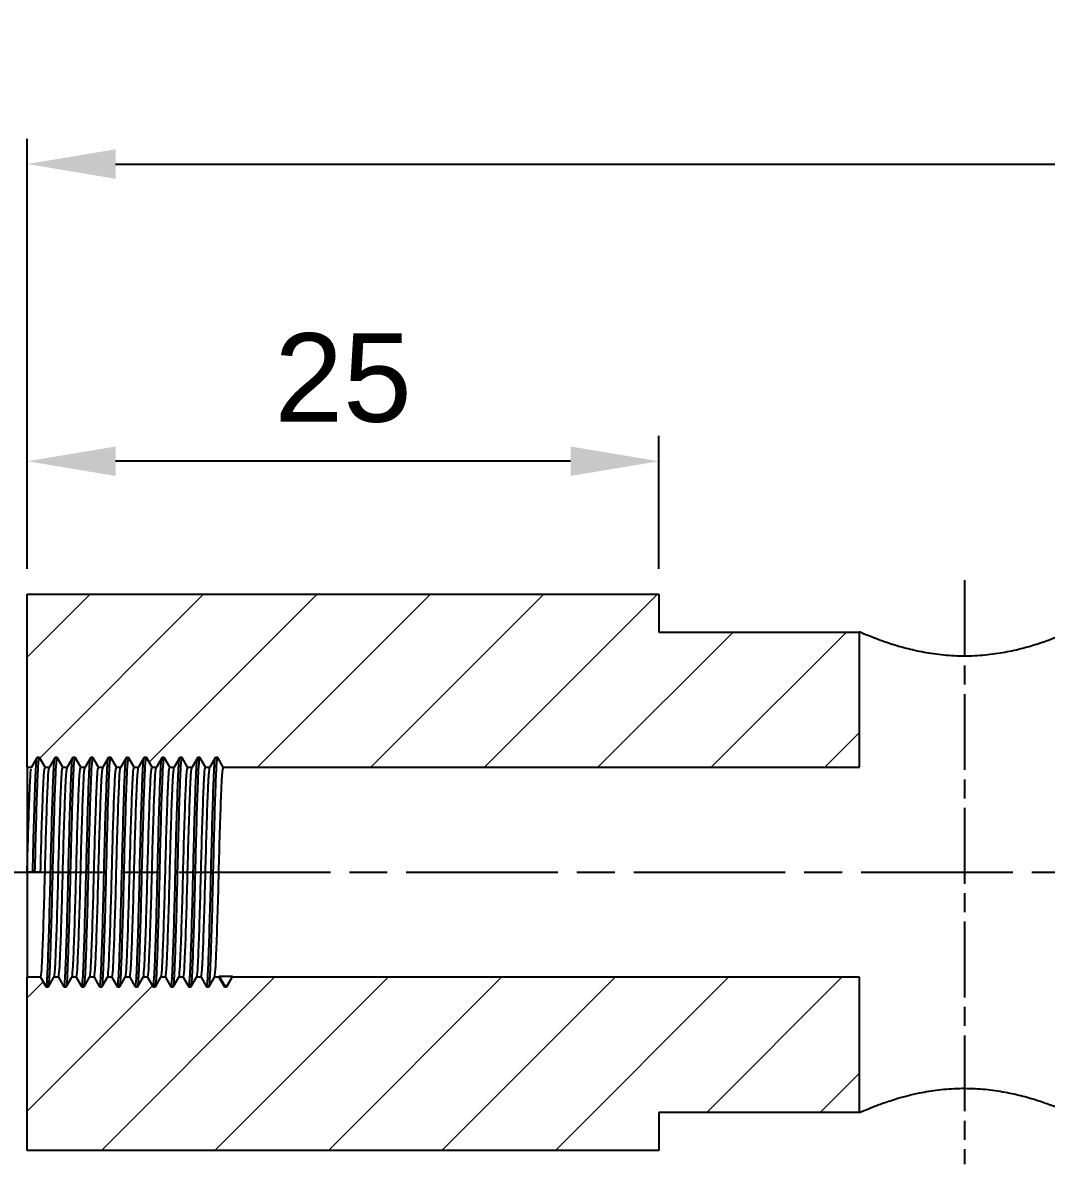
# Model space of a CAD drawing. Header units: millimetres. Extents: x 2729 to 3323, y 1345 to 1799.
# Drawn here: x 2974.95 to 3015.45, y 1648.87 to 1694.01 of the extents above; entities that cross this region are included whole.
import ezdxf

# ---------------------------------------------------------------- set-up
doc = ezdxf.new("R2010")
doc.units = ezdxf.units.MM
doc.header["$LTSCALE"] = 0.5
doc.linetypes.add('AM_ISO08W050', pattern=[18, 12, -1.5, 3, -1.5])
doc.linetypes.add('AM_ISO08W050x2', pattern=[9, 6, -0.75, 1.5, -0.75])
doc.layers.add('AM_5', color=3, linetype='Continuous', lineweight=25)
doc.layers.add('AM_7', color=4, linetype='AM_ISO08W050', lineweight=25)
doc.styles.get("Standard").update_dxf_attribs({"font": 'arial.ttf'})
doc.dimstyles.new('AM_ISO$0', dxfattribs={"dimtxt": 3.5, "dimasz": 3.5, "dimexe": 1, "dimexo": 1, "dimgap": 1.5, "dimtad": 1, "dimdsep": 46, "dimtxsty": 'Standard', "dimcen": 0, "dimclrd": 256, "dimclre": 256, "dimclrt": 2, "dimadec": 0, "dimazin": 2, "dimtp": 0.1, "dimtm": 0.1, "dimtfac": 0.71, "dimtdec": 3, "dimtmove": 0, "dimatfit": 3, "dimfxl": 1, "dimlwd": -1, "dimlwe": -1, "dimarcsym": 1})
pattern_1 = [(45, (2707.754, 1549.727), (-2.245064, 2.245064), [])]

# ---------------------------------------------------------------- blocks, each defined once
blk = doc.blocks.new('*D86')
at = {"layer": 'AM_5', "linetype": 'ByBlock', "transparency": 16777216}
for p, q in [((2975.128, 1672.417), (2975.128, 1689.426)), ((3109.128, 1669.417), (3109.128, 1689.426)), ((2978.628, 1688.426), (3105.628, 1688.426))]:
    blk.add_line(p, q, dxfattribs=at)
at = {"layer": 'AM_5', "transparency": 16777216}
for points in [[(2978.628, 1689.009), (2978.628, 1687.843), (2975.128, 1688.426)], [(3105.628, 1689.009), (3105.628, 1687.843), (3109.128, 1688.426)]]:
    blk.add_solid(points, dxfattribs=at)
at = {"layer": 'Defpoints', "color": 0, "transparency": 16777216}
for p in [(3109.128, 1688.426), (2975.128, 1671.417), (3109.128, 1668.417)]:
    blk.add_point(p, dxfattribs=at)
at = {"layer": 'AM_5', "color": 2, "transparency": 16777216, "insert": (3042.063, 1691.714), "char_height": 3.5, "attachment_point": 5}
blk.add_mtext('134', dxfattribs=at)
blk = doc.blocks.new('*D88')
at = {"layer": 'AM_5', "linetype": 'ByBlock', "transparency": 16777216}
for p, q in [((2975.128, 1672.417), (2975.128, 1677.672)), ((3000.128, 1672.417), (3000.128, 1677.672)), ((2996.628, 1676.672), (2978.628, 1676.672))]:
    blk.add_line(p, q, dxfattribs=at)
at = {"layer": 'AM_5', "transparency": 16777216}
for points in [[(2978.628, 1677.255), (2978.628, 1676.089), (2975.128, 1676.672)], [(2996.628, 1677.255), (2996.628, 1676.089), (3000.128, 1676.672)]]:
    blk.add_solid(points, dxfattribs=at)
at = {"layer": 'Defpoints', "color": 0, "transparency": 16777216}
for p in [(2975.128, 1676.672), (2975.128, 1671.417), (3000.128, 1671.417)]:
    blk.add_point(p, dxfattribs=at)
at = {"layer": 'AM_5', "color": 2, "transparency": 16777216, "insert": (2987.628, 1679.959), "char_height": 3.5, "attachment_point": 5}
blk.add_mtext('25', dxfattribs=at)
blk = doc.blocks.new('*D89')
at = {"layer": 'AM_5', "linetype": 'ByBlock', "transparency": 16777216}
for p, q in [((2974.128, 1671.417), (2962.128, 1671.417)), ((2963.128, 1667.917), (2963.128, 1652.917)), ((2974.128, 1649.417), (2962.128, 1649.417))]:
    blk.add_line(p, q, dxfattribs=at)
at = {"layer": 'AM_5', "transparency": 16777216}
for points in [[(2962.545, 1667.917), (2963.711, 1667.917), (2963.128, 1671.417)], [(2962.545, 1652.917), (2963.711, 1652.917), (2963.128, 1649.417)]]:
    blk.add_solid(points, dxfattribs=at)
at = {"layer": 'Defpoints', "color": 0, "transparency": 16777216}
for p in [(2975.128, 1671.417), (2963.128, 1649.417), (2975.128, 1649.417)]:
    blk.add_point(p, dxfattribs=at)
at = {"layer": 'AM_5', "color": 2, "transparency": 16777216, "insert": (2959.743, 1660.417), "char_height": 3.5, "attachment_point": 5, "rotation": 90}
blk.add_mtext('%%C22', dxfattribs=at)

msp = doc.modelspace()

# ---------------------------------------------------------------- hatches: boundary and pattern name
at = {"linetype": 'Continuous', "lineweight": 18}
h = msp.add_hatch(dxfattribs=at)
h.set_pattern_fill('ANSI31', style=0)
h.set_pattern_definition(pattern_1)
h.paths.add_polyline_path([(2978.435, 1664.949), (2978.656, 1664.567), (2978.832, 1664.567), (2979.053, 1664.949), (2979.141, 1664.949), (2979.361, 1664.567), (2979.538, 1664.567), (2979.758, 1664.949), (2979.846, 1664.949), (2980.067, 1664.567), (2980.243, 1664.567), (2980.464, 1664.949), (2980.552, 1664.949), (2980.772, 1664.567), (2980.949, 1664.567), (2981.169, 1664.949), (2981.257, 1664.949), (2981.478, 1664.567), (2981.654, 1664.567), (2981.875, 1664.949), (2981.963, 1664.949), (2982.183, 1664.567), (2982.36, 1664.567), (2982.58, 1664.949), (2982.669, 1664.949), (2982.889, 1664.567), (3008.068, 1664.567), (3008.068, 1669.917), (3000.128, 1669.917), (3000.128, 1671.417), (2975.128, 1671.417), (2975.128, 1664.567), (2975.304, 1664.567), (2975.525, 1664.949), (2975.613, 1664.949), (2975.833, 1664.567), (2976.01, 1664.567), (2976.23, 1664.949), (2976.319, 1664.949), (2976.539, 1664.567), (2976.715, 1664.567), (2976.936, 1664.949), (2977.024, 1664.949), (2977.245, 1664.567), (2977.421, 1664.567), (2977.641, 1664.949), (2977.73, 1664.949), (2977.95, 1664.567), (2978.127, 1664.567), (2978.347, 1664.949)], flags=0)
h = msp.add_hatch(dxfattribs=at)
h.set_pattern_fill('ANSI31', style=0)
h.set_pattern_definition(pattern_1)
h.paths.add_polyline_path([(2979.405, 1655.885), (2979.185, 1656.267), (2979.008, 1656.267), (2978.788, 1655.885), (2978.7, 1655.885), (2978.479, 1656.267), (2978.303, 1656.267), (2978.082, 1655.885), (2977.994, 1655.885), (2977.774, 1656.267), (2977.597, 1656.267), (2977.377, 1655.885), (2977.289, 1655.885), (2977.068, 1656.267), (2976.892, 1656.267), (2976.671, 1655.885), (2976.583, 1655.885), (2976.363, 1656.267), (2976.186, 1656.267), (2975.966, 1655.885), (2975.878, 1655.885), (2975.657, 1656.267), (2975.128, 1656.267), (2975.128, 1649.417), (3000.128, 1649.417), (3000.128, 1650.917), (3008.068, 1650.917), (3008.068, 1656.267), (2983.242, 1656.267), (2983.021, 1655.885), (2982.933, 1655.885), (2982.713, 1656.267), (2982.536, 1656.267), (2982.316, 1655.885), (2982.228, 1655.885), (2982.007, 1656.267), (2981.831, 1656.267), (2981.61, 1655.885), (2981.522, 1655.885), (2981.302, 1656.267), (2981.125, 1656.267), (2980.905, 1655.885), (2980.816, 1655.885), (2980.596, 1656.267), (2980.42, 1656.267), (2980.199, 1655.885), (2980.111, 1655.885), (2979.89, 1656.267), (2979.714, 1656.267), (2979.494, 1655.885)], flags=0)

# ---------------------------------------------------------------- linework, layer by layer
at = {"color": 7, "linetype": 'Continuous', "lineweight": 25}
for p, q in [((2975.128, 1664.567), (2975.128, 1671.417)), ((2975.128, 1671.417), (3000.128, 1671.417)), ((3000.128, 1671.417), (3000.128, 1669.917)), ((3000.128, 1669.917), (3008.068, 1669.917)), ((3008.068, 1664.567), (3008.068, 1669.917)), ((2975.525, 1664.949), (2975.304, 1664.567)), ((2975.613, 1664.949), (2975.525, 1664.949)), ((2975.833, 1664.567), (2975.613, 1664.949)), ((2976.23, 1664.949), (2976.01, 1664.567)), ((2976.319, 1664.949), (2976.23, 1664.949)), ((2976.539, 1664.567), (2976.319, 1664.949)), ((2976.936, 1664.949), (2976.715, 1664.567)), ((2977.024, 1664.949), (2976.936, 1664.949)), ((2977.245, 1664.567), (2977.024, 1664.949)), ((2977.641, 1664.949), (2977.421, 1664.567)), ((2977.73, 1664.949), (2977.641, 1664.949)), ((2977.95, 1664.567), (2977.73, 1664.949)), ((2978.347, 1664.949), (2978.127, 1664.567)), ((2978.435, 1664.949), (2978.347, 1664.949)), ((2978.656, 1664.567), (2978.435, 1664.949)), ((2979.053, 1664.949), (2978.832, 1664.567)), ((2979.141, 1664.949), (2979.053, 1664.949)), ((2979.361, 1664.567), (2979.141, 1664.949)), ((2979.758, 1664.949), (2979.538, 1664.567)), ((2979.846, 1664.949), (2979.758, 1664.949)), ((2980.067, 1664.567), (2979.846, 1664.949)), ((2980.464, 1664.949), (2980.243, 1664.567)), ((2980.552, 1664.949), (2980.464, 1664.949)), ((2980.772, 1664.567), (2980.552, 1664.949)), ((2981.169, 1664.949), (2980.949, 1664.567)), ((2981.257, 1664.949), (2981.169, 1664.949)), ((2981.478, 1664.567), (2981.257, 1664.949)), ((2981.875, 1664.949), (2981.654, 1664.567)), ((2981.963, 1664.949), (2981.875, 1664.949)), ((2982.183, 1664.567), (2981.963, 1664.949)), ((2982.58, 1664.949), (2982.36, 1664.567)), ((2982.669, 1664.949), (2982.58, 1664.949)), ((2982.889, 1664.567), (2982.669, 1664.949)), ((2975.128, 1664.567), (2975.128, 1660.417)), ((2975.128, 1664.567), (2975.304, 1664.567)), ((2975.299, 1664.551), (2975.304, 1664.567)), ((2975.833, 1664.567), (2976.01, 1664.567)), ((2976.539, 1664.567), (2976.715, 1664.567)), ((2977.245, 1664.567), (2977.421, 1664.567)), ((2977.95, 1664.567), (2978.127, 1664.567)), ((2978.656, 1664.567), (2978.832, 1664.567)), ((2979.361, 1664.567), (2979.538, 1664.567)), ((2980.067, 1664.567), (2980.243, 1664.567)), ((2980.772, 1664.567), (2980.949, 1664.567)), ((2981.478, 1664.567), (2981.654, 1664.567)), ((2982.183, 1664.567), (2982.36, 1664.567)), ((2982.889, 1664.567), (3008.068, 1664.567)), ((2975.128, 1660.417), (2975.128, 1656.267)), ((2975.657, 1660.417), (2975.128, 1660.417)), ((2975.657, 1656.267), (2975.128, 1656.267)), ((2975.128, 1649.417), (2975.128, 1656.267)), ((2975.657, 1656.267), (2975.878, 1655.885)), ((2975.966, 1655.885), (2976.186, 1656.267)), ((2976.363, 1656.267), (2976.186, 1656.267)), ((2976.363, 1656.267), (2976.583, 1655.885)), ((2976.671, 1655.885), (2976.892, 1656.267)), ((2977.068, 1656.267), (2976.892, 1656.267)), ((2977.068, 1656.267), (2977.289, 1655.885)), ((2977.377, 1655.885), (2977.597, 1656.267)), ((2977.774, 1656.267), (2977.597, 1656.267)), ((2977.774, 1656.267), (2977.994, 1655.885)), ((2978.082, 1655.885), (2978.303, 1656.267)), ((2978.479, 1656.267), (2978.303, 1656.267)), ((2978.479, 1656.267), (2978.7, 1655.885)), ((2978.788, 1655.885), (2979.008, 1656.267)), ((2979.185, 1656.267), (2979.008, 1656.267)), ((2979.185, 1656.267), (2979.405, 1655.885)), ((2979.494, 1655.885), (2979.714, 1656.267)), ((2979.89, 1656.267), (2979.714, 1656.267)), ((2979.89, 1656.267), (2980.111, 1655.885)), ((2980.199, 1655.885), (2980.42, 1656.267)), ((2980.596, 1656.267), (2980.42, 1656.267)), ((2980.596, 1656.267), (2980.816, 1655.885)), ((2980.905, 1655.885), (2981.125, 1656.267)), ((2981.302, 1656.267), (2981.125, 1656.267)), ((2981.302, 1656.267), (2981.522, 1655.885)), ((2981.61, 1655.885), (2981.831, 1656.267)), ((2982.007, 1656.267), (2981.831, 1656.267)), ((2982.007, 1656.267), (2982.228, 1655.885)), ((2982.316, 1655.885), (2982.536, 1656.267)), ((2982.713, 1656.267), (2982.536, 1656.267)), ((2982.713, 1656.267), (2982.933, 1655.885)), ((2982.729, 1656.305), (2983.258, 1656.305)), ((2982.949, 1655.927), (2982.729, 1656.305)), ((2983.021, 1655.885), (2983.242, 1656.267)), ((2983.258, 1656.305), (2983.037, 1655.927)), ((2983.242, 1656.267), (2983.247, 1656.28)), ((3008.068, 1656.267), (2983.242, 1656.267)), ((3008.068, 1650.917), (3008.068, 1656.267)), ((2975.878, 1655.885), (2975.966, 1655.885)), ((2976.583, 1655.885), (2976.671, 1655.885)), ((2977.289, 1655.885), (2977.377, 1655.885)), ((2977.994, 1655.885), (2978.082, 1655.885)), ((2978.7, 1655.885), (2978.788, 1655.885)), ((2979.405, 1655.885), (2979.494, 1655.885)), ((2980.111, 1655.885), (2980.199, 1655.885)), ((2980.816, 1655.885), (2980.905, 1655.885)), ((2981.522, 1655.885), (2981.61, 1655.885)), ((2982.228, 1655.885), (2982.316, 1655.885)), ((2982.933, 1655.885), (2983.021, 1655.885)), ((2983.037, 1655.927), (2982.949, 1655.927)), ((3008.068, 1650.917), (3000.128, 1650.917)), ((3000.128, 1650.917), (3000.128, 1649.417)), ((3000.128, 1649.417), (2975.128, 1649.417))]:
    msp.add_line(p, q, dxfattribs=at)
for points, knots in [([(3016.368, 1669.917), (3016.368, 1669.917), (3016.34, 1669.905), (3016.233, 1669.859), (3016.151, 1669.824), (3015.941, 1669.738), (3015.813, 1669.687), (3015.512, 1669.574), (3015.339, 1669.513), (3014.961, 1669.39), (3014.753, 1669.328), (3014.304, 1669.211), (3014.067, 1669.157), (3013.569, 1669.065), (3013.304, 1669.027), (3012.767, 1668.976), (3012.496, 1668.963), (3011.946, 1668.963), (3011.667, 1668.976), (3011.132, 1669.027), (3010.87, 1669.065), (3010.366, 1669.158), (3010.129, 1669.212), (3009.682, 1669.328), (3009.472, 1669.391), (3009.093, 1669.514), (3008.923, 1669.575), (3008.622, 1669.687), (3008.492, 1669.739), (3008.284, 1669.824), (3008.204, 1669.858), (3008.095, 1669.905), (3008.068, 1669.917), (3008.068, 1669.917)], [0, 0, 0, 0, 0.0625, 0.0625, 0.125, 0.125, 0.1875, 0.1875, 0.25, 0.25, 0.3125, 0.3125, 0.375, 0.375, 0.4375, 0.4375, 0.5, 0.5, 0.5625, 0.5625, 0.625, 0.625, 0.6875, 0.6875, 0.75, 0.75, 0.8125, 0.8125, 0.875, 0.875, 0.9375, 0.9375, 1, 1, 1, 1]), ([(2975.348, 1660.417), (2975.357, 1660.806), (2975.376, 1661.597), (2975.407, 1662.709), (2975.438, 1663.668), (2975.466, 1664.37), (2975.486, 1664.766), (2975.499, 1664.819), (2975.502, 1664.83)], [0, 0, 0, 0, 0.187355, 0.381327, 0.5753, 0.762654, 0.950009, 1, 1, 1, 1]), ([(2975.437, 1660.417), (2975.449, 1660.984), (2975.464, 1661.58), (2975.495, 1662.698), (2975.511, 1663.216), (2975.534, 1663.846), (2975.541, 1664.032), (2975.551, 1664.271), (2975.554, 1664.343), (2975.561, 1664.478), (2975.564, 1664.541), (2975.581, 1664.823), (2975.597, 1664.949), (2975.613, 1664.949)], [0, 0, 0, 0, 0.25, 0.25, 0.5, 0.5, 0.625, 0.625, 0.6875, 0.6875, 0.75, 0.75, 1, 1, 1, 1]), ([(2975.878, 1655.885), (2975.893, 1655.885), (2975.909, 1656.012), (2975.926, 1656.293), (2975.93, 1656.356), (2975.936, 1656.491), (2975.94, 1656.563), (2975.95, 1656.802), (2975.957, 1656.988), (2975.979, 1657.618), (2975.995, 1658.136), (2976.026, 1659.254), (2976.041, 1659.851), (2976.067, 1660.984), (2976.082, 1661.58), (2976.113, 1662.698), (2976.129, 1663.216), (2976.151, 1663.846), (2976.158, 1664.032), (2976.168, 1664.271), (2976.171, 1664.343), (2976.178, 1664.478), (2976.181, 1664.541), (2976.199, 1664.823), (2976.215, 1664.949), (2976.23, 1664.949)], [0, 0, 0, 0, 0.125, 0.125, 0.15625, 0.15625, 0.1875, 0.1875, 0.25, 0.25, 0.375, 0.375, 0.5, 0.5, 0.625, 0.625, 0.75, 0.75, 0.8125, 0.8125, 0.84375, 0.84375, 0.875, 0.875, 1, 1, 1, 1]), ([(2975.966, 1655.885), (2975.981, 1655.885), (2975.997, 1656.012), (2976.015, 1656.293), (2976.018, 1656.356), (2976.025, 1656.491), (2976.028, 1656.563), (2976.038, 1656.802), (2976.045, 1656.988), (2976.067, 1657.618), (2976.083, 1658.136), (2976.115, 1659.254), (2976.129, 1659.851), (2976.155, 1660.984), (2976.17, 1661.58), (2976.201, 1662.698), (2976.217, 1663.216), (2976.239, 1663.846), (2976.247, 1664.032), (2976.257, 1664.271), (2976.26, 1664.343), (2976.266, 1664.478), (2976.27, 1664.541), (2976.287, 1664.823), (2976.303, 1664.949), (2976.319, 1664.949)], [0, 0, 0, 0, 0.125, 0.125, 0.15625, 0.15625, 0.1875, 0.1875, 0.25, 0.25, 0.375, 0.375, 0.5, 0.5, 0.625, 0.625, 0.75, 0.75, 0.8125, 0.8125, 0.84375, 0.84375, 0.875, 0.875, 1, 1, 1, 1]), ([(2976.583, 1655.885), (2976.599, 1655.885), (2976.615, 1656.012), (2976.632, 1656.293), (2976.635, 1656.356), (2976.642, 1656.491), (2976.645, 1656.563), (2976.655, 1656.802), (2976.662, 1656.988), (2976.685, 1657.618), (2976.701, 1658.136), (2976.732, 1659.254), (2976.747, 1659.851), (2976.772, 1660.984), (2976.787, 1661.58), (2976.818, 1662.698), (2976.834, 1663.216), (2976.857, 1663.846), (2976.864, 1664.032), (2976.874, 1664.271), (2976.877, 1664.343), (2976.884, 1664.478), (2976.887, 1664.541), (2976.904, 1664.823), (2976.92, 1664.949), (2976.936, 1664.949)], [0, 0, 0, 0, 0.125, 0.125, 0.15625, 0.15625, 0.1875, 0.1875, 0.25, 0.25, 0.375, 0.375, 0.5, 0.5, 0.625, 0.625, 0.75, 0.75, 0.8125, 0.8125, 0.84375, 0.84375, 0.875, 0.875, 1, 1, 1, 1]), ([(2976.671, 1655.885), (2976.687, 1655.885), (2976.703, 1656.012), (2976.72, 1656.293), (2976.724, 1656.356), (2976.73, 1656.491), (2976.733, 1656.563), (2976.743, 1656.802), (2976.75, 1656.988), (2976.773, 1657.618), (2976.789, 1658.136), (2976.82, 1659.254), (2976.835, 1659.851), (2976.86, 1660.984), (2976.875, 1661.58), (2976.906, 1662.698), (2976.923, 1663.216), (2976.945, 1663.846), (2976.952, 1664.032), (2976.962, 1664.271), (2976.965, 1664.343), (2976.972, 1664.478), (2976.975, 1664.541), (2976.993, 1664.823), (2977.008, 1664.949), (2977.024, 1664.949)], [0, 0, 0, 0, 0.125, 0.125, 0.15625, 0.15625, 0.1875, 0.1875, 0.25, 0.25, 0.375, 0.375, 0.5, 0.5, 0.625, 0.625, 0.75, 0.75, 0.8125, 0.8125, 0.84375, 0.84375, 0.875, 0.875, 1, 1, 1, 1]), ([(2977.289, 1655.885), (2977.304, 1655.885), (2977.32, 1656.012), (2977.338, 1656.293), (2977.341, 1656.356), (2977.347, 1656.491), (2977.351, 1656.563), (2977.361, 1656.802), (2977.368, 1656.988), (2977.39, 1657.618), (2977.406, 1658.136), (2977.437, 1659.254), (2977.452, 1659.851), (2977.478, 1660.984), (2977.493, 1661.58), (2977.524, 1662.698), (2977.54, 1663.216), (2977.562, 1663.846), (2977.569, 1664.032), (2977.579, 1664.271), (2977.583, 1664.343), (2977.589, 1664.478), (2977.593, 1664.541), (2977.61, 1664.823), (2977.626, 1664.949), (2977.641, 1664.949)], [0, 0, 0, 0, 0.125, 0.125, 0.15625, 0.15625, 0.1875, 0.1875, 0.25, 0.25, 0.375, 0.375, 0.5, 0.5, 0.625, 0.625, 0.75, 0.75, 0.8125, 0.8125, 0.84375, 0.84375, 0.875, 0.875, 1, 1, 1, 1]), ([(2977.377, 1655.885), (2977.393, 1655.885), (2977.408, 1656.012), (2977.426, 1656.293), (2977.429, 1656.356), (2977.436, 1656.491), (2977.439, 1656.563), (2977.449, 1656.802), (2977.456, 1656.988), (2977.478, 1657.618), (2977.495, 1658.136), (2977.526, 1659.254), (2977.541, 1659.851), (2977.566, 1660.984), (2977.581, 1661.58), (2977.612, 1662.698), (2977.628, 1663.216), (2977.65, 1663.846), (2977.658, 1664.032), (2977.668, 1664.271), (2977.671, 1664.343), (2977.677, 1664.478), (2977.681, 1664.541), (2977.698, 1664.823), (2977.714, 1664.949), (2977.73, 1664.949)], [0, 0, 0, 0, 0.125, 0.125, 0.15625, 0.15625, 0.1875, 0.1875, 0.25, 0.25, 0.375, 0.375, 0.5, 0.5, 0.625, 0.625, 0.75, 0.75, 0.8125, 0.8125, 0.84375, 0.84375, 0.875, 0.875, 1, 1, 1, 1]), ([(2977.994, 1655.885), (2978.01, 1655.885), (2978.026, 1656.012), (2978.043, 1656.293), (2978.047, 1656.356), (2978.053, 1656.491), (2978.056, 1656.563), (2978.066, 1656.802), (2978.073, 1656.988), (2978.096, 1657.618), (2978.112, 1658.136), (2978.143, 1659.254), (2978.158, 1659.851), (2978.183, 1660.984), (2978.198, 1661.58), (2978.229, 1662.698), (2978.245, 1663.216), (2978.268, 1663.846), (2978.275, 1664.032), (2978.285, 1664.271), (2978.288, 1664.343), (2978.295, 1664.478), (2978.298, 1664.541), (2978.316, 1664.823), (2978.331, 1664.949), (2978.347, 1664.949)], [0, 0, 0, 0, 0.125, 0.125, 0.15625, 0.15625, 0.1875, 0.1875, 0.25, 0.25, 0.375, 0.375, 0.5, 0.5, 0.625, 0.625, 0.75, 0.75, 0.8125, 0.8125, 0.84375, 0.84375, 0.875, 0.875, 1, 1, 1, 1]), ([(2978.082, 1655.885), (2978.098, 1655.885), (2978.114, 1656.012), (2978.131, 1656.293), (2978.135, 1656.356), (2978.141, 1656.491), (2978.144, 1656.563), (2978.154, 1656.802), (2978.162, 1656.988), (2978.184, 1657.618), (2978.2, 1658.136), (2978.231, 1659.254), (2978.246, 1659.851), (2978.272, 1660.984), (2978.286, 1661.58), (2978.317, 1662.698), (2978.334, 1663.216), (2978.356, 1663.846), (2978.363, 1664.032), (2978.373, 1664.271), (2978.376, 1664.343), (2978.383, 1664.478), (2978.386, 1664.541), (2978.404, 1664.823), (2978.419, 1664.949), (2978.435, 1664.949)], [0, 0, 0, 0, 0.125, 0.125, 0.15625, 0.15625, 0.1875, 0.1875, 0.25, 0.25, 0.375, 0.375, 0.5, 0.5, 0.625, 0.625, 0.75, 0.75, 0.8125, 0.8125, 0.84375, 0.84375, 0.875, 0.875, 1, 1, 1, 1]), ([(2978.7, 1655.885), (2978.716, 1655.885), (2978.731, 1656.012), (2978.749, 1656.293), (2978.752, 1656.356), (2978.759, 1656.491), (2978.762, 1656.563), (2978.772, 1656.802), (2978.779, 1656.988), (2978.801, 1657.618), (2978.817, 1658.136), (2978.849, 1659.254), (2978.863, 1659.851), (2978.889, 1660.984), (2978.904, 1661.58), (2978.935, 1662.698), (2978.951, 1663.216), (2978.973, 1663.846), (2978.981, 1664.032), (2978.991, 1664.271), (2978.994, 1664.343), (2979, 1664.478), (2979.004, 1664.541), (2979.021, 1664.823), (2979.037, 1664.949), (2979.053, 1664.949)], [0, 0, 0, 0, 0.125, 0.125, 0.15625, 0.15625, 0.1875, 0.1875, 0.25, 0.25, 0.375, 0.375, 0.5, 0.5, 0.625, 0.625, 0.75, 0.75, 0.8125, 0.8125, 0.84375, 0.84375, 0.875, 0.875, 1, 1, 1, 1]), ([(2978.788, 1655.885), (2978.804, 1655.885), (2978.819, 1656.012), (2978.837, 1656.293), (2978.84, 1656.356), (2978.847, 1656.491), (2978.85, 1656.563), (2978.86, 1656.802), (2978.867, 1656.988), (2978.89, 1657.618), (2978.906, 1658.136), (2978.937, 1659.254), (2978.952, 1659.851), (2978.977, 1660.984), (2978.992, 1661.58), (2979.023, 1662.698), (2979.039, 1663.216), (2979.062, 1663.846), (2979.069, 1664.032), (2979.079, 1664.271), (2979.082, 1664.343), (2979.088, 1664.478), (2979.092, 1664.541), (2979.109, 1664.823), (2979.125, 1664.949), (2979.141, 1664.949)], [0, 0, 0, 0, 0.125, 0.125, 0.15625, 0.15625, 0.1875, 0.1875, 0.25, 0.25, 0.375, 0.375, 0.5, 0.5, 0.625, 0.625, 0.75, 0.75, 0.8125, 0.8125, 0.84375, 0.84375, 0.875, 0.875, 1, 1, 1, 1]), ([(2979.405, 1655.885), (2979.421, 1655.885), (2979.437, 1656.012), (2979.454, 1656.293), (2979.458, 1656.356), (2979.464, 1656.491), (2979.467, 1656.563), (2979.477, 1656.802), (2979.484, 1656.988), (2979.507, 1657.618), (2979.523, 1658.136), (2979.554, 1659.254), (2979.569, 1659.851), (2979.594, 1660.984), (2979.609, 1661.58), (2979.64, 1662.698), (2979.657, 1663.216), (2979.679, 1663.846), (2979.686, 1664.032), (2979.696, 1664.271), (2979.699, 1664.343), (2979.706, 1664.478), (2979.709, 1664.541), (2979.727, 1664.823), (2979.742, 1664.949), (2979.758, 1664.949)], [0, 0, 0, 0, 0.125, 0.125, 0.15625, 0.15625, 0.1875, 0.1875, 0.25, 0.25, 0.375, 0.375, 0.5, 0.5, 0.625, 0.625, 0.75, 0.75, 0.8125, 0.8125, 0.84375, 0.84375, 0.875, 0.875, 1, 1, 1, 1]), ([(2979.494, 1655.885), (2979.509, 1655.885), (2979.525, 1656.012), (2979.542, 1656.293), (2979.546, 1656.356), (2979.552, 1656.491), (2979.555, 1656.563), (2979.566, 1656.802), (2979.573, 1656.988), (2979.595, 1657.618), (2979.611, 1658.136), (2979.642, 1659.254), (2979.657, 1659.851), (2979.683, 1660.984), (2979.697, 1661.58), (2979.729, 1662.698), (2979.745, 1663.216), (2979.767, 1663.846), (2979.774, 1664.032), (2979.784, 1664.271), (2979.787, 1664.343), (2979.794, 1664.478), (2979.797, 1664.541), (2979.815, 1664.823), (2979.831, 1664.949), (2979.846, 1664.949)], [0, 0, 0, 0, 0.125, 0.125, 0.15625, 0.15625, 0.1875, 0.1875, 0.25, 0.25, 0.375, 0.375, 0.5, 0.5, 0.625, 0.625, 0.75, 0.75, 0.8125, 0.8125, 0.84375, 0.84375, 0.875, 0.875, 1, 1, 1, 1]), ([(2980.111, 1655.885), (2980.127, 1655.885), (2980.142, 1656.012), (2980.16, 1656.293), (2980.163, 1656.356), (2980.17, 1656.491), (2980.173, 1656.563), (2980.183, 1656.802), (2980.19, 1656.988), (2980.212, 1657.618), (2980.229, 1658.136), (2980.26, 1659.254), (2980.275, 1659.851), (2980.3, 1660.984), (2980.315, 1661.58), (2980.346, 1662.698), (2980.362, 1663.216), (2980.384, 1663.846), (2980.392, 1664.032), (2980.402, 1664.271), (2980.405, 1664.343), (2980.411, 1664.478), (2980.415, 1664.541), (2980.432, 1664.823), (2980.448, 1664.949), (2980.464, 1664.949)], [0, 0, 0, 0, 0.125, 0.125, 0.15625, 0.15625, 0.1875, 0.1875, 0.25, 0.25, 0.375, 0.375, 0.5, 0.5, 0.625, 0.625, 0.75, 0.75, 0.8125, 0.8125, 0.84375, 0.84375, 0.875, 0.875, 1, 1, 1, 1]), ([(2980.199, 1655.885), (2980.215, 1655.885), (2980.231, 1656.012), (2980.248, 1656.293), (2980.251, 1656.356), (2980.258, 1656.491), (2980.261, 1656.563), (2980.271, 1656.802), (2980.278, 1656.988), (2980.301, 1657.618), (2980.317, 1658.136), (2980.348, 1659.254), (2980.363, 1659.851), (2980.388, 1660.984), (2980.403, 1661.58), (2980.434, 1662.698), (2980.45, 1663.216), (2980.473, 1663.846), (2980.48, 1664.032), (2980.49, 1664.271), (2980.493, 1664.343), (2980.5, 1664.478), (2980.503, 1664.541), (2980.52, 1664.823), (2980.536, 1664.949), (2980.552, 1664.949)], [0, 0, 0, 0, 0.125, 0.125, 0.15625, 0.15625, 0.1875, 0.1875, 0.25, 0.25, 0.375, 0.375, 0.5, 0.5, 0.625, 0.625, 0.75, 0.75, 0.8125, 0.8125, 0.84375, 0.84375, 0.875, 0.875, 1, 1, 1, 1]), ([(2980.816, 1655.885), (2980.832, 1655.885), (2980.848, 1656.012), (2980.865, 1656.293), (2980.869, 1656.356), (2980.875, 1656.491), (2980.878, 1656.563), (2980.888, 1656.802), (2980.896, 1656.988), (2980.918, 1657.618), (2980.934, 1658.136), (2980.965, 1659.254), (2980.98, 1659.851), (2981.006, 1660.984), (2981.02, 1661.58), (2981.051, 1662.698), (2981.068, 1663.216), (2981.09, 1663.846), (2981.097, 1664.032), (2981.107, 1664.271), (2981.11, 1664.343), (2981.117, 1664.478), (2981.12, 1664.541), (2981.138, 1664.823), (2981.153, 1664.949), (2981.169, 1664.949)], [0, 0, 0, 0, 0.125, 0.125, 0.15625, 0.15625, 0.1875, 0.1875, 0.25, 0.25, 0.375, 0.375, 0.5, 0.5, 0.625, 0.625, 0.75, 0.75, 0.8125, 0.8125, 0.84375, 0.84375, 0.875, 0.875, 1, 1, 1, 1]), ([(2980.905, 1655.885), (2980.92, 1655.885), (2980.936, 1656.012), (2980.954, 1656.293), (2980.957, 1656.356), (2980.963, 1656.491), (2980.967, 1656.563), (2980.977, 1656.802), (2980.984, 1656.988), (2981.006, 1657.618), (2981.022, 1658.136), (2981.053, 1659.254), (2981.068, 1659.851), (2981.094, 1660.984), (2981.109, 1661.58), (2981.14, 1662.698), (2981.156, 1663.216), (2981.178, 1663.846), (2981.185, 1664.032), (2981.195, 1664.271), (2981.199, 1664.343), (2981.205, 1664.478), (2981.208, 1664.541), (2981.226, 1664.823), (2981.242, 1664.949), (2981.257, 1664.949)], [0, 0, 0, 0, 0.125, 0.125, 0.15625, 0.15625, 0.1875, 0.1875, 0.25, 0.25, 0.375, 0.375, 0.5, 0.5, 0.625, 0.625, 0.75, 0.75, 0.8125, 0.8125, 0.84375, 0.84375, 0.875, 0.875, 1, 1, 1, 1]), ([(2981.522, 1655.885), (2981.538, 1655.885), (2981.553, 1656.012), (2981.571, 1656.293), (2981.574, 1656.356), (2981.581, 1656.491), (2981.584, 1656.563), (2981.594, 1656.802), (2981.601, 1656.988), (2981.624, 1657.618), (2981.64, 1658.136), (2981.671, 1659.254), (2981.686, 1659.851), (2981.711, 1660.984), (2981.726, 1661.58), (2981.757, 1662.698), (2981.773, 1663.216), (2981.796, 1663.846), (2981.803, 1664.032), (2981.813, 1664.271), (2981.816, 1664.343), (2981.822, 1664.478), (2981.826, 1664.541), (2981.843, 1664.823), (2981.859, 1664.949), (2981.875, 1664.949)], [0, 0, 0, 0, 0.125, 0.125, 0.15625, 0.15625, 0.1875, 0.1875, 0.25, 0.25, 0.375, 0.375, 0.5, 0.5, 0.625, 0.625, 0.75, 0.75, 0.8125, 0.8125, 0.84375, 0.84375, 0.875, 0.875, 1, 1, 1, 1]), ([(2981.61, 1655.885), (2981.626, 1655.885), (2981.642, 1656.012), (2981.659, 1656.293), (2981.662, 1656.356), (2981.669, 1656.491), (2981.672, 1656.563), (2981.682, 1656.802), (2981.689, 1656.988), (2981.712, 1657.618), (2981.728, 1658.136), (2981.759, 1659.254), (2981.774, 1659.851), (2981.799, 1660.984), (2981.814, 1661.58), (2981.845, 1662.698), (2981.861, 1663.216), (2981.884, 1663.846), (2981.891, 1664.032), (2981.901, 1664.271), (2981.904, 1664.343), (2981.911, 1664.478), (2981.914, 1664.541), (2981.931, 1664.823), (2981.947, 1664.949), (2981.963, 1664.949)], [0, 0, 0, 0, 0.125, 0.125, 0.15625, 0.15625, 0.1875, 0.1875, 0.25, 0.25, 0.375, 0.375, 0.5, 0.5, 0.625, 0.625, 0.75, 0.75, 0.8125, 0.8125, 0.84375, 0.84375, 0.875, 0.875, 1, 1, 1, 1]), ([(2982.228, 1655.885), (2982.243, 1655.885), (2982.259, 1656.012), (2982.276, 1656.293), (2982.28, 1656.356), (2982.286, 1656.491), (2982.29, 1656.563), (2982.3, 1656.802), (2982.307, 1656.988), (2982.329, 1657.618), (2982.345, 1658.136), (2982.376, 1659.254), (2982.391, 1659.851), (2982.417, 1660.984), (2982.432, 1661.58), (2982.463, 1662.698), (2982.479, 1663.216), (2982.501, 1663.846), (2982.508, 1664.032), (2982.518, 1664.271), (2982.521, 1664.343), (2982.528, 1664.478), (2982.531, 1664.541), (2982.549, 1664.823), (2982.565, 1664.949), (2982.58, 1664.949)], [0, 0, 0, 0, 0.125, 0.125, 0.15625, 0.15625, 0.1875, 0.1875, 0.25, 0.25, 0.375, 0.375, 0.5, 0.5, 0.625, 0.625, 0.75, 0.75, 0.8125, 0.8125, 0.84375, 0.84375, 0.875, 0.875, 1, 1, 1, 1]), ([(2982.316, 1655.885), (2982.331, 1655.885), (2982.347, 1656.012), (2982.365, 1656.293), (2982.368, 1656.356), (2982.375, 1656.491), (2982.378, 1656.563), (2982.388, 1656.802), (2982.395, 1656.988), (2982.417, 1657.618), (2982.433, 1658.136), (2982.465, 1659.254), (2982.479, 1659.851), (2982.505, 1660.984), (2982.52, 1661.58), (2982.551, 1662.698), (2982.567, 1663.216), (2982.589, 1663.846), (2982.597, 1664.032), (2982.607, 1664.271), (2982.61, 1664.343), (2982.616, 1664.478), (2982.62, 1664.541), (2982.637, 1664.823), (2982.653, 1664.949), (2982.669, 1664.949)], [0, 0, 0, 0, 0.125, 0.125, 0.15625, 0.15625, 0.1875, 0.1875, 0.25, 0.25, 0.375, 0.375, 0.5, 0.5, 0.625, 0.625, 0.75, 0.75, 0.8125, 0.8125, 0.84375, 0.84375, 0.875, 0.875, 1, 1, 1, 1]), ([(2975.128, 1660.417), (2975.139, 1660.884), (2975.152, 1661.372), (2975.18, 1662.305), (2975.195, 1662.747), (2975.215, 1663.311), (2975.222, 1663.482), (2975.235, 1663.788), (2975.241, 1663.921), (2975.258, 1664.265), (2975.272, 1664.433), (2975.285, 1664.513)], [0, 0, 0, 0, 0.25, 0.25, 0.5, 0.5, 0.625, 0.625, 0.75, 0.75, 1, 1, 1, 1]), ([(2975.657, 1656.267), (2975.673, 1656.267), (2975.689, 1656.383), (2975.706, 1656.641), (2975.709, 1656.698), (2975.716, 1656.821), (2975.719, 1656.888), (2975.729, 1657.107), (2975.736, 1657.277), (2975.759, 1657.854), (2975.775, 1658.328), (2975.806, 1659.352), (2975.821, 1659.898), (2975.846, 1660.936), (2975.861, 1661.482), (2975.892, 1662.506), (2975.908, 1662.98), (2975.931, 1663.557), (2975.938, 1663.727), (2975.948, 1663.946), (2975.951, 1664.013), (2975.958, 1664.136), (2975.961, 1664.193), (2975.978, 1664.451), (2975.994, 1664.567), (2976.01, 1664.567)], [0, 0, 0, 0, 0.125, 0.125, 0.15625, 0.15625, 0.1875, 0.1875, 0.25, 0.25, 0.375, 0.375, 0.5, 0.5, 0.625, 0.625, 0.75, 0.75, 0.8125, 0.8125, 0.84375, 0.84375, 0.875, 0.875, 1, 1, 1, 1]), ([(2975.657, 1660.417), (2975.67, 1660.936), (2975.685, 1661.482), (2975.716, 1662.506), (2975.732, 1662.98), (2975.754, 1663.557), (2975.761, 1663.727), (2975.771, 1663.946), (2975.775, 1664.013), (2975.781, 1664.136), (2975.785, 1664.193), (2975.802, 1664.451), (2975.818, 1664.567), (2975.833, 1664.567)], [0, 0, 0, 0, 0.25, 0.25, 0.5, 0.5, 0.625, 0.625, 0.6875, 0.6875, 0.75, 0.75, 1, 1, 1, 1]), ([(2976.186, 1656.267), (2976.202, 1656.267), (2976.218, 1656.383), (2976.235, 1656.641), (2976.239, 1656.698), (2976.245, 1656.821), (2976.248, 1656.888), (2976.258, 1657.107), (2976.265, 1657.277), (2976.288, 1657.854), (2976.304, 1658.328), (2976.335, 1659.352), (2976.35, 1659.898), (2976.375, 1660.936), (2976.39, 1661.482), (2976.421, 1662.506), (2976.437, 1662.98), (2976.46, 1663.557), (2976.467, 1663.727), (2976.477, 1663.946), (2976.48, 1664.013), (2976.487, 1664.136), (2976.49, 1664.193), (2976.508, 1664.451), (2976.523, 1664.567), (2976.539, 1664.567)], [0, 0, 0, 0, 0.125, 0.125, 0.15625, 0.15625, 0.1875, 0.1875, 0.25, 0.25, 0.375, 0.375, 0.5, 0.5, 0.625, 0.625, 0.75, 0.75, 0.8125, 0.8125, 0.84375, 0.84375, 0.875, 0.875, 1, 1, 1, 1]), ([(2976.363, 1656.267), (2976.378, 1656.267), (2976.394, 1656.383), (2976.412, 1656.641), (2976.415, 1656.698), (2976.421, 1656.821), (2976.425, 1656.888), (2976.435, 1657.107), (2976.442, 1657.277), (2976.464, 1657.854), (2976.48, 1658.328), (2976.511, 1659.352), (2976.526, 1659.898), (2976.552, 1660.936), (2976.567, 1661.482), (2976.598, 1662.506), (2976.614, 1662.98), (2976.636, 1663.557), (2976.643, 1663.727), (2976.653, 1663.946), (2976.657, 1664.013), (2976.663, 1664.136), (2976.666, 1664.193), (2976.684, 1664.451), (2976.7, 1664.567), (2976.715, 1664.567)], [0, 0, 0, 0, 0.125, 0.125, 0.15625, 0.15625, 0.1875, 0.1875, 0.25, 0.25, 0.375, 0.375, 0.5, 0.5, 0.625, 0.625, 0.75, 0.75, 0.8125, 0.8125, 0.84375, 0.84375, 0.875, 0.875, 1, 1, 1, 1]), ([(2976.892, 1656.267), (2976.908, 1656.267), (2976.923, 1656.383), (2976.941, 1656.641), (2976.944, 1656.698), (2976.951, 1656.821), (2976.954, 1656.888), (2976.964, 1657.107), (2976.971, 1657.277), (2976.993, 1657.854), (2977.01, 1658.328), (2977.041, 1659.352), (2977.055, 1659.898), (2977.081, 1660.936), (2977.096, 1661.482), (2977.127, 1662.506), (2977.143, 1662.98), (2977.165, 1663.557), (2977.173, 1663.727), (2977.183, 1663.946), (2977.186, 1664.013), (2977.192, 1664.136), (2977.196, 1664.193), (2977.213, 1664.451), (2977.229, 1664.567), (2977.245, 1664.567)], [0, 0, 0, 0, 0.125, 0.125, 0.15625, 0.15625, 0.1875, 0.1875, 0.25, 0.25, 0.375, 0.375, 0.5, 0.5, 0.625, 0.625, 0.75, 0.75, 0.8125, 0.8125, 0.84375, 0.84375, 0.875, 0.875, 1, 1, 1, 1]), ([(2977.068, 1656.267), (2977.084, 1656.267), (2977.1, 1656.383), (2977.117, 1656.641), (2977.12, 1656.698), (2977.127, 1656.821), (2977.13, 1656.888), (2977.14, 1657.107), (2977.147, 1657.277), (2977.17, 1657.854), (2977.186, 1658.328), (2977.217, 1659.352), (2977.232, 1659.898), (2977.257, 1660.936), (2977.272, 1661.482), (2977.303, 1662.506), (2977.319, 1662.98), (2977.342, 1663.557), (2977.349, 1663.727), (2977.359, 1663.946), (2977.362, 1664.013), (2977.369, 1664.136), (2977.372, 1664.193), (2977.389, 1664.451), (2977.405, 1664.567), (2977.421, 1664.567)], [0, 0, 0, 0, 0.125, 0.125, 0.15625, 0.15625, 0.1875, 0.1875, 0.25, 0.25, 0.375, 0.375, 0.5, 0.5, 0.625, 0.625, 0.75, 0.75, 0.8125, 0.8125, 0.84375, 0.84375, 0.875, 0.875, 1, 1, 1, 1]), ([(2977.597, 1656.267), (2977.613, 1656.267), (2977.629, 1656.383), (2977.646, 1656.641), (2977.65, 1656.698), (2977.656, 1656.821), (2977.659, 1656.888), (2977.669, 1657.107), (2977.677, 1657.277), (2977.699, 1657.854), (2977.715, 1658.328), (2977.746, 1659.352), (2977.761, 1659.898), (2977.786, 1660.936), (2977.801, 1661.482), (2977.832, 1662.506), (2977.849, 1662.98), (2977.871, 1663.557), (2977.878, 1663.727), (2977.888, 1663.946), (2977.891, 1664.013), (2977.898, 1664.136), (2977.901, 1664.193), (2977.919, 1664.451), (2977.934, 1664.567), (2977.95, 1664.567)], [0, 0, 0, 0, 0.125, 0.125, 0.15625, 0.15625, 0.1875, 0.1875, 0.25, 0.25, 0.375, 0.375, 0.5, 0.5, 0.625, 0.625, 0.75, 0.75, 0.8125, 0.8125, 0.84375, 0.84375, 0.875, 0.875, 1, 1, 1, 1]), ([(2977.774, 1656.267), (2977.789, 1656.267), (2977.805, 1656.383), (2977.823, 1656.641), (2977.826, 1656.698), (2977.833, 1656.821), (2977.836, 1656.888), (2977.846, 1657.107), (2977.853, 1657.277), (2977.875, 1657.854), (2977.891, 1658.328), (2977.923, 1659.352), (2977.937, 1659.898), (2977.963, 1660.936), (2977.978, 1661.482), (2978.009, 1662.506), (2978.025, 1662.98), (2978.047, 1663.557), (2978.054, 1663.727), (2978.065, 1663.946), (2978.068, 1664.013), (2978.074, 1664.136), (2978.078, 1664.193), (2978.095, 1664.451), (2978.111, 1664.567), (2978.127, 1664.567)], [0, 0, 0, 0, 0.125, 0.125, 0.15625, 0.15625, 0.1875, 0.1875, 0.25, 0.25, 0.375, 0.375, 0.5, 0.5, 0.625, 0.625, 0.75, 0.75, 0.8125, 0.8125, 0.84375, 0.84375, 0.875, 0.875, 1, 1, 1, 1]), ([(2978.303, 1656.267), (2978.319, 1656.267), (2978.334, 1656.383), (2978.352, 1656.641), (2978.355, 1656.698), (2978.362, 1656.821), (2978.365, 1656.888), (2978.375, 1657.107), (2978.382, 1657.277), (2978.404, 1657.854), (2978.421, 1658.328), (2978.452, 1659.352), (2978.467, 1659.898), (2978.492, 1660.936), (2978.507, 1661.482), (2978.538, 1662.506), (2978.554, 1662.98), (2978.576, 1663.557), (2978.584, 1663.727), (2978.594, 1663.946), (2978.597, 1664.013), (2978.603, 1664.136), (2978.607, 1664.193), (2978.624, 1664.451), (2978.64, 1664.567), (2978.656, 1664.567)], [0, 0, 0, 0, 0.125, 0.125, 0.15625, 0.15625, 0.1875, 0.1875, 0.25, 0.25, 0.375, 0.375, 0.5, 0.5, 0.625, 0.625, 0.75, 0.75, 0.8125, 0.8125, 0.84375, 0.84375, 0.875, 0.875, 1, 1, 1, 1]), ([(2978.479, 1656.267), (2978.495, 1656.267), (2978.511, 1656.383), (2978.528, 1656.641), (2978.532, 1656.698), (2978.538, 1656.821), (2978.541, 1656.888), (2978.551, 1657.107), (2978.558, 1657.277), (2978.581, 1657.854), (2978.597, 1658.328), (2978.628, 1659.352), (2978.643, 1659.898), (2978.668, 1660.936), (2978.683, 1661.482), (2978.714, 1662.506), (2978.73, 1662.98), (2978.753, 1663.557), (2978.76, 1663.727), (2978.77, 1663.946), (2978.773, 1664.013), (2978.78, 1664.136), (2978.783, 1664.193), (2978.801, 1664.451), (2978.816, 1664.567), (2978.832, 1664.567)], [0, 0, 0, 0, 0.125, 0.125, 0.15625, 0.15625, 0.1875, 0.1875, 0.25, 0.25, 0.375, 0.375, 0.5, 0.5, 0.625, 0.625, 0.75, 0.75, 0.8125, 0.8125, 0.84375, 0.84375, 0.875, 0.875, 1, 1, 1, 1]), ([(2979.008, 1656.267), (2979.024, 1656.267), (2979.04, 1656.383), (2979.057, 1656.641), (2979.061, 1656.698), (2979.067, 1656.821), (2979.07, 1656.888), (2979.08, 1657.107), (2979.088, 1657.277), (2979.11, 1657.854), (2979.126, 1658.328), (2979.157, 1659.352), (2979.172, 1659.898), (2979.198, 1660.936), (2979.212, 1661.482), (2979.243, 1662.506), (2979.26, 1662.98), (2979.282, 1663.557), (2979.289, 1663.727), (2979.299, 1663.946), (2979.302, 1664.013), (2979.309, 1664.136), (2979.312, 1664.193), (2979.33, 1664.451), (2979.345, 1664.567), (2979.361, 1664.567)], [0, 0, 0, 0, 0.125, 0.125, 0.15625, 0.15625, 0.1875, 0.1875, 0.25, 0.25, 0.375, 0.375, 0.5, 0.5, 0.625, 0.625, 0.75, 0.75, 0.8125, 0.8125, 0.84375, 0.84375, 0.875, 0.875, 1, 1, 1, 1]), ([(2979.185, 1656.267), (2979.201, 1656.267), (2979.216, 1656.383), (2979.234, 1656.641), (2979.237, 1656.698), (2979.244, 1656.821), (2979.247, 1656.888), (2979.257, 1657.107), (2979.264, 1657.277), (2979.286, 1657.854), (2979.303, 1658.328), (2979.334, 1659.352), (2979.348, 1659.898), (2979.374, 1660.936), (2979.389, 1661.482), (2979.42, 1662.506), (2979.436, 1662.98), (2979.458, 1663.557), (2979.466, 1663.727), (2979.476, 1663.946), (2979.479, 1664.013), (2979.485, 1664.136), (2979.489, 1664.193), (2979.506, 1664.451), (2979.522, 1664.567), (2979.538, 1664.567)], [0, 0, 0, 0, 0.125, 0.125, 0.15625, 0.15625, 0.1875, 0.1875, 0.25, 0.25, 0.375, 0.375, 0.5, 0.5, 0.625, 0.625, 0.75, 0.75, 0.8125, 0.8125, 0.84375, 0.84375, 0.875, 0.875, 1, 1, 1, 1]), ([(2979.714, 1656.267), (2979.73, 1656.267), (2979.745, 1656.383), (2979.763, 1656.641), (2979.766, 1656.698), (2979.773, 1656.821), (2979.776, 1656.888), (2979.786, 1657.107), (2979.793, 1657.277), (2979.816, 1657.854), (2979.832, 1658.328), (2979.863, 1659.352), (2979.878, 1659.898), (2979.903, 1660.936), (2979.918, 1661.482), (2979.949, 1662.506), (2979.965, 1662.98), (2979.988, 1663.557), (2979.995, 1663.727), (2980.005, 1663.946), (2980.008, 1664.013), (2980.014, 1664.136), (2980.018, 1664.193), (2980.035, 1664.451), (2980.051, 1664.567), (2980.067, 1664.567)], [0, 0, 0, 0, 0.125, 0.125, 0.15625, 0.15625, 0.1875, 0.1875, 0.25, 0.25, 0.375, 0.375, 0.5, 0.5, 0.625, 0.625, 0.75, 0.75, 0.8125, 0.8125, 0.84375, 0.84375, 0.875, 0.875, 1, 1, 1, 1]), ([(2979.89, 1656.267), (2979.906, 1656.267), (2979.922, 1656.383), (2979.939, 1656.641), (2979.943, 1656.698), (2979.949, 1656.821), (2979.952, 1656.888), (2979.962, 1657.107), (2979.97, 1657.277), (2979.992, 1657.854), (2980.008, 1658.328), (2980.039, 1659.352), (2980.054, 1659.898), (2980.08, 1660.936), (2980.094, 1661.482), (2980.125, 1662.506), (2980.142, 1662.98), (2980.164, 1663.557), (2980.171, 1663.727), (2980.181, 1663.946), (2980.184, 1664.013), (2980.191, 1664.136), (2980.194, 1664.193), (2980.212, 1664.451), (2980.227, 1664.567), (2980.243, 1664.567)], [0, 0, 0, 0, 0.125, 0.125, 0.15625, 0.15625, 0.1875, 0.1875, 0.25, 0.25, 0.375, 0.375, 0.5, 0.5, 0.625, 0.625, 0.75, 0.75, 0.8125, 0.8125, 0.84375, 0.84375, 0.875, 0.875, 1, 1, 1, 1]), ([(2980.42, 1656.267), (2980.435, 1656.267), (2980.451, 1656.383), (2980.468, 1656.641), (2980.472, 1656.698), (2980.478, 1656.821), (2980.482, 1656.888), (2980.492, 1657.107), (2980.499, 1657.277), (2980.521, 1657.854), (2980.537, 1658.328), (2980.568, 1659.352), (2980.583, 1659.898), (2980.609, 1660.936), (2980.624, 1661.482), (2980.655, 1662.506), (2980.671, 1662.98), (2980.693, 1663.557), (2980.7, 1663.727), (2980.71, 1663.946), (2980.713, 1664.013), (2980.72, 1664.136), (2980.723, 1664.193), (2980.741, 1664.451), (2980.757, 1664.567), (2980.772, 1664.567)], [0, 0, 0, 0, 0.125, 0.125, 0.15625, 0.15625, 0.1875, 0.1875, 0.25, 0.25, 0.375, 0.375, 0.5, 0.5, 0.625, 0.625, 0.75, 0.75, 0.8125, 0.8125, 0.84375, 0.84375, 0.875, 0.875, 1, 1, 1, 1]), ([(2980.596, 1656.267), (2980.612, 1656.267), (2980.627, 1656.383), (2980.645, 1656.641), (2980.648, 1656.698), (2980.655, 1656.821), (2980.658, 1656.888), (2980.668, 1657.107), (2980.675, 1657.277), (2980.698, 1657.854), (2980.714, 1658.328), (2980.745, 1659.352), (2980.76, 1659.898), (2980.785, 1660.936), (2980.8, 1661.482), (2980.831, 1662.506), (2980.847, 1662.98), (2980.87, 1663.557), (2980.877, 1663.727), (2980.887, 1663.946), (2980.89, 1664.013), (2980.896, 1664.136), (2980.9, 1664.193), (2980.917, 1664.451), (2980.933, 1664.567), (2980.949, 1664.567)], [0, 0, 0, 0, 0.125, 0.125, 0.15625, 0.15625, 0.1875, 0.1875, 0.25, 0.25, 0.375, 0.375, 0.5, 0.5, 0.625, 0.625, 0.75, 0.75, 0.8125, 0.8125, 0.84375, 0.84375, 0.875, 0.875, 1, 1, 1, 1]), ([(2981.125, 1656.267), (2981.141, 1656.267), (2981.157, 1656.383), (2981.174, 1656.641), (2981.177, 1656.698), (2981.184, 1656.821), (2981.187, 1656.888), (2981.197, 1657.107), (2981.204, 1657.277), (2981.227, 1657.854), (2981.243, 1658.328), (2981.274, 1659.352), (2981.289, 1659.898), (2981.314, 1660.936), (2981.329, 1661.482), (2981.36, 1662.506), (2981.376, 1662.98), (2981.399, 1663.557), (2981.406, 1663.727), (2981.416, 1663.946), (2981.419, 1664.013), (2981.426, 1664.136), (2981.429, 1664.193), (2981.446, 1664.451), (2981.462, 1664.567), (2981.478, 1664.567)], [0, 0, 0, 0, 0.125, 0.125, 0.15625, 0.15625, 0.1875, 0.1875, 0.25, 0.25, 0.375, 0.375, 0.5, 0.5, 0.625, 0.625, 0.75, 0.75, 0.8125, 0.8125, 0.84375, 0.84375, 0.875, 0.875, 1, 1, 1, 1]), ([(2981.302, 1656.267), (2981.317, 1656.267), (2981.333, 1656.383), (2981.35, 1656.641), (2981.354, 1656.698), (2981.36, 1656.821), (2981.363, 1656.888), (2981.374, 1657.107), (2981.381, 1657.277), (2981.403, 1657.854), (2981.419, 1658.328), (2981.45, 1659.352), (2981.465, 1659.898), (2981.491, 1660.936), (2981.505, 1661.482), (2981.537, 1662.506), (2981.553, 1662.98), (2981.575, 1663.557), (2981.582, 1663.727), (2981.592, 1663.946), (2981.595, 1664.013), (2981.602, 1664.136), (2981.605, 1664.193), (2981.623, 1664.451), (2981.639, 1664.567), (2981.654, 1664.567)], [0, 0, 0, 0, 0.125, 0.125, 0.15625, 0.15625, 0.1875, 0.1875, 0.25, 0.25, 0.375, 0.375, 0.5, 0.5, 0.625, 0.625, 0.75, 0.75, 0.8125, 0.8125, 0.84375, 0.84375, 0.875, 0.875, 1, 1, 1, 1]), ([(2981.831, 1656.267), (2981.846, 1656.267), (2981.862, 1656.383), (2981.88, 1656.641), (2981.883, 1656.698), (2981.89, 1656.821), (2981.893, 1656.888), (2981.903, 1657.107), (2981.91, 1657.277), (2981.932, 1657.854), (2981.948, 1658.328), (2981.979, 1659.352), (2981.994, 1659.898), (2982.02, 1660.936), (2982.035, 1661.482), (2982.066, 1662.506), (2982.082, 1662.98), (2982.104, 1663.557), (2982.111, 1663.727), (2982.121, 1663.946), (2982.125, 1664.013), (2982.131, 1664.136), (2982.135, 1664.193), (2982.152, 1664.451), (2982.168, 1664.567), (2982.183, 1664.567)], [0, 0, 0, 0, 0.125, 0.125, 0.15625, 0.15625, 0.1875, 0.1875, 0.25, 0.25, 0.375, 0.375, 0.5, 0.5, 0.625, 0.625, 0.75, 0.75, 0.8125, 0.8125, 0.84375, 0.84375, 0.875, 0.875, 1, 1, 1, 1]), ([(2982.007, 1656.267), (2982.023, 1656.267), (2982.039, 1656.383), (2982.056, 1656.641), (2982.059, 1656.698), (2982.066, 1656.821), (2982.069, 1656.888), (2982.079, 1657.107), (2982.086, 1657.277), (2982.109, 1657.854), (2982.125, 1658.328), (2982.156, 1659.352), (2982.171, 1659.898), (2982.196, 1660.936), (2982.211, 1661.482), (2982.242, 1662.506), (2982.258, 1662.98), (2982.281, 1663.557), (2982.288, 1663.727), (2982.298, 1663.946), (2982.301, 1664.013), (2982.308, 1664.136), (2982.311, 1664.193), (2982.328, 1664.451), (2982.344, 1664.567), (2982.36, 1664.567)], [0, 0, 0, 0, 0.125, 0.125, 0.15625, 0.15625, 0.1875, 0.1875, 0.25, 0.25, 0.375, 0.375, 0.5, 0.5, 0.625, 0.625, 0.75, 0.75, 0.8125, 0.8125, 0.84375, 0.84375, 0.875, 0.875, 1, 1, 1, 1]), ([(2982.536, 1656.267), (2982.552, 1656.267), (2982.568, 1656.383), (2982.585, 1656.641), (2982.589, 1656.698), (2982.595, 1656.821), (2982.598, 1656.888), (2982.608, 1657.107), (2982.615, 1657.277), (2982.638, 1657.854), (2982.654, 1658.328), (2982.685, 1659.352), (2982.7, 1659.898), (2982.725, 1660.936), (2982.74, 1661.482), (2982.771, 1662.506), (2982.787, 1662.98), (2982.81, 1663.557), (2982.817, 1663.727), (2982.827, 1663.946), (2982.83, 1664.013), (2982.837, 1664.136), (2982.84, 1664.193), (2982.858, 1664.451), (2982.873, 1664.567), (2982.889, 1664.567)], [0, 0, 0, 0, 0.125, 0.125, 0.15625, 0.15625, 0.1875, 0.1875, 0.25, 0.25, 0.375, 0.375, 0.5, 0.5, 0.625, 0.625, 0.75, 0.75, 0.8125, 0.8125, 0.84375, 0.84375, 0.875, 0.875, 1, 1, 1, 1]), ([(3008.068, 1650.917), (3008.068, 1650.917), (3008.095, 1650.929), (3008.204, 1650.976), (3008.284, 1651.01), (3008.494, 1651.096), (3008.625, 1651.148), (3008.925, 1651.26), (3009.096, 1651.321), (3009.668, 1651.507), (3010.118, 1651.631), (3010.874, 1651.77), (3011.133, 1651.807), (3011.667, 1651.858), (3011.945, 1651.872), (3012.501, 1651.871), (3012.773, 1651.858), (3013.308, 1651.806), (3013.573, 1651.768), (3014.073, 1651.676), (3014.31, 1651.622), (3014.757, 1651.505), (3014.966, 1651.442), (3015.343, 1651.32), (3015.515, 1651.259), (3015.816, 1651.146), (3015.944, 1651.095), (3016.152, 1651.01), (3016.233, 1650.975), (3016.341, 1650.929), (3016.368, 1650.917), (3016.368, 1650.917)], [0, 0, 0, 0, 0.0625, 0.0625, 0.125, 0.125, 0.1875, 0.1875, 0.25, 0.25, 0.375, 0.375, 0.4375, 0.4375, 0.5, 0.5, 0.5625, 0.5625, 0.625, 0.625, 0.6875, 0.6875, 0.75, 0.75, 0.8125, 0.8125, 0.875, 0.875, 0.9375, 0.9375, 1, 1, 1, 1])]:
    msp.add_open_spline(points, degree=3, knots=knots, dxfattribs=at)
for points in [[(2982.713, 1656.267), (2982.718, 1656.267), (2982.723, 1656.28), (2982.729, 1656.305)], [(2982.933, 1655.885), (2982.938, 1655.885), (2982.944, 1655.899), (2982.949, 1655.927)]]:
    msp.add_open_spline(points, degree=3, dxfattribs=at)
at = {"layer": 'AM_7', "linetype": 'AM_ISO08W050x2'}
msp.add_line((3012.218, 1671.963), (3012.218, 1648.871), dxfattribs=at)
at = {"layer": 'AM_7'}
msp.add_line((2972.128, 1660.417), (3112.128, 1660.417), dxfattribs=at)

# ---------------------------------------------------------------- dimensions: what is measured, and where the dimension line sits
at = {"layer": 'AM_5'}
dim = msp.add_linear_dim(base=(3109.128, 1688.426), p1=(2975.128, 1671.417), p2=(3109.128, 1668.417), dimstyle='AM_ISO$0', dxfattribs=at)
dim.commit()
dim.dimension.update_dxf_attribs({"geometry": '*D86', "text_midpoint": (3042.063, 1688.426), "dimtype": 160})
dim = msp.add_linear_dim(base=(2975.128, 1676.672), p1=(3000.128, 1671.417), p2=(2975.128, 1671.417), dimstyle='AM_ISO$0', override={"dimpost": ''}, dxfattribs=at)
dim.commit()
dim.dimension.update_dxf_attribs({"geometry": '*D88', "text_midpoint": (2987.628, 1679.959)})
dim = msp.add_linear_dim(base=(2963.128, 1649.417), p1=(2975.128, 1671.417), p2=(2975.128, 1649.417), angle=90, text='%%C<>', dimstyle='AM_ISO$0', override={"dimpost": ''}, dxfattribs=at)
dim.commit()
dim.dimension.update_dxf_attribs({"geometry": '*D89', "text_midpoint": (2959.743, 1660.417)})

doc.saveas('drawing.dxf')
